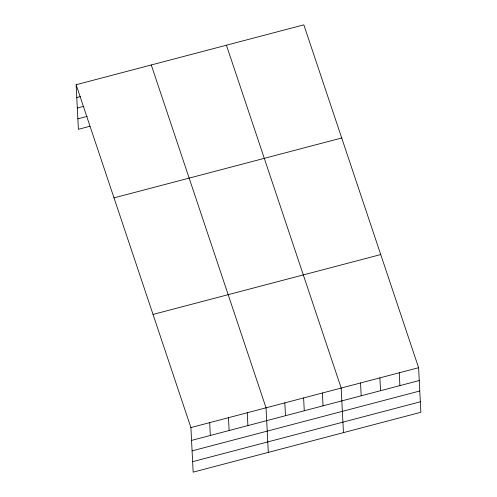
<?xml version="1.0" encoding="UTF-8"?>
<svg xmlns="http://www.w3.org/2000/svg" width="497" height="497" viewBox="0 0 497 497"><rect width="100%" height="100%" fill="white"/><g stroke="black" fill="none" stroke-linecap="round" stroke-linejoin="round"><path stroke-width="0.75" d="M76.134 84.726L303.841 24.85L418.604 367.699L420.866 412.274L193.159 472.15L190.904 427.575L76.134 84.726L78.396 129.301L89.957 126.263M76.786 97.555L80.402 96.604M77.315 108.035L83.819 106.321M77.861 118.826L87.255 116.354M114.012 197.868L341.712 137.992M153.033 314.433L380.733 254.557M190.904 427.575L418.604 367.699M191.556 440.404L419.257 380.528M192.084 450.878L419.785 391.002M192.631 461.676L420.332 401.8M226.421 45.208L341.184 388.058L343.446 432.632M151.281 64.97L266.044 407.813L268.305 452.388M399.253 372.787L399.899 385.616M379.894 377.875L380.547 390.71M360.542 382.97L361.189 395.798M322.404 392.997L323.05 405.825M303.617 397.935L304.263 410.764M284.831 402.874L285.483 415.709M247.257 412.758L247.91 425.587M228.477 417.697L229.123 430.526M209.691 422.636L210.337 435.465"/></g></svg>
